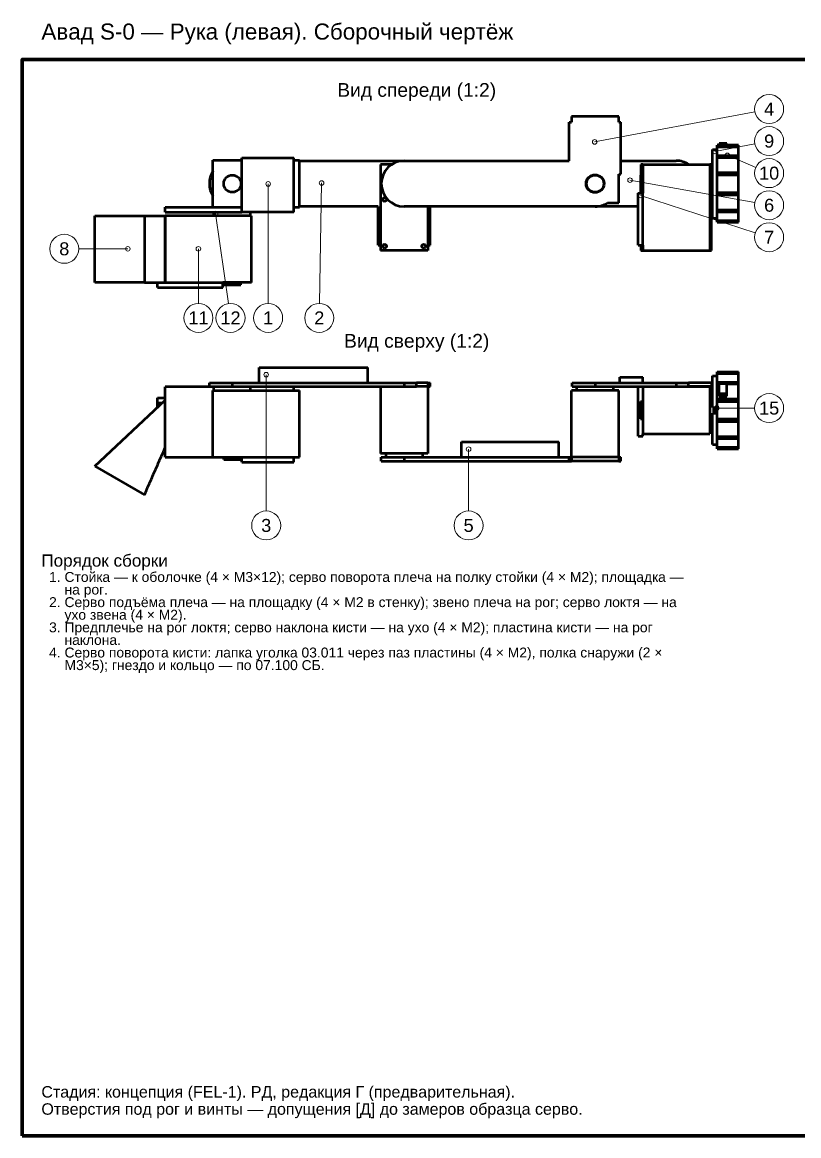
# Model space of a CAD drawing. Header units: millimetres. Extents: x 40 to 830, y 10 to 593.
# Drawn here: x 40 to 447, y 10 to 593 of the extents above; entities that cross this region are included whole.
import ezdxf
from ezdxf.enums import TextEntityAlignment as Align

# ---------------------------------------------------------------- set-up
doc = ezdxf.new("R2010")
doc.units = ezdxf.units.MM
doc.header["$LTSCALE"] = 2
for name, color, linetype, lineweight in [('КОНТУР', 7, 'Continuous', 50), ('РАЗМЕРЫ', 5, 'Continuous', 18), ('РАМКА', 7, 'Continuous', 70), ('ТЕКСТ', 7, 'Continuous', 25)]:
    doc.layers.add(name, color=color, linetype=linetype, lineweight=lineweight)
doc.styles.add('GOST', font='arial.ttf')

msp = doc.modelspace()

# ---------------------------------------------------------------- linework, layer by layer
at = {"layer": 'КОНТУР'}
for p, q in [((327.63, 544), (327.63, 541.19)), ((352.35, 544), (327.63, 544)), ((352.35, 541.19), (352.35, 544)), ((326.44, 520.89), (326.44, 541.19)), ((326.44, 541.19), (327.63, 541.19)), ((352.35, 541.19), (353.54, 541.19)), ((353.54, 513.89), (353.54, 541.19)), ((401.49, 526.83), (403.99, 526.83)), ((415.13, 529.09), (403.99, 529.09)), ((403.99, 528.57), (415.13, 528.57)), ((403.99, 528.21), (415.13, 528.21)), ((404.99, 529.09), (404.99, 529.88)), ((408.99, 529.88), (404.99, 529.88)), ((408.99, 529.09), (408.99, 529.88)), ((139.88, 496.53), (139.88, 521.25)), ((139.88, 521.25), (154.99, 521.25)), ((154.99, 522.44), (182.29, 522.44)), ((154.99, 494.03), (154.99, 522.44)), ((182.29, 494.03), (182.29, 522.44)), ((182.29, 521.25), (185.1, 521.25)), ((185.1, 496.53), (185.1, 521.25)), ((185.1, 520.89), (239.99, 520.89)), ((239.99, 520.89), (326.44, 520.89)), ((353.54, 520.89), (382.49, 520.89)), ((403.99, 523.66), (415.13, 523.66)), ((403.99, 522.67), (415.13, 522.67)), ((233.53, 519), (227.63, 519)), ((227.63, 519), (227.63, 473.78)), ((352.35, 513.89), (353.54, 513.89)), ((352.35, 498.78), (352.35, 513.89)), ((363.99, 519), (363.99, 513.39)), ((364.99, 519), (363.99, 519)), ((364.99, 519), (399.99, 519)), ((364.99, 519), (364.99, 503.89)), ((400.99, 519), (399.99, 519)), ((399.99, 519), (399.99, 473.78)), ((399.99, 518.49), (401.49, 518.49)), ((400.99, 518.49), (400.99, 519)), ((403.99, 514.79), (415.13, 514.79)), ((363.79, 513.39), (364.99, 513.39)), ((403.99, 513.44), (415.13, 513.44)), ((362.39, 503.99), (362.39, 496.89)), ((362.39, 503.99), (363.99, 503.99)), ((362.49, 476.59), (362.49, 503.89)), ((362.49, 503.89), (364.99, 503.89)), ((363.79, 504.39), (364.99, 504.39)), ((363.99, 504.39), (363.99, 503.99)), ((363.99, 503.99), (364.99, 503.99)), ((364.99, 476.59), (364.99, 503.89)), ((403.99, 504.34), (415.13, 504.34)), ((403.99, 502.99), (415.13, 502.99)), ((114.88, 494.03), (114.88, 496.53)), ((114.88, 496.53), (154.99, 496.53)), ((139.88, 496.53), (154.99, 496.53)), ((182.29, 496.53), (185.1, 496.53)), ((226.44, 496.89), (185.1, 496.89)), ((226.44, 476.59), (226.44, 496.89)), ((339.99, 496.89), (239.99, 496.89)), ((252.35, 496.89), (252.35, 473.78)), ((253.54, 476.59), (253.54, 496.89)), ((362.39, 496.89), (339.99, 496.89)), ((346.45, 498.78), (352.35, 498.78)), ((362.39, 497.39), (362.49, 497.39)), ((399.99, 499.29), (401.49, 499.29)), ((400.99, 473.78), (400.99, 499.29)), ((78, 492.03), (103.98, 492.03)), ((78, 457.03), (78, 492.03)), ((103.98, 492.03), (103.98, 457.03)), ((114.88, 494.03), (154.99, 494.03)), ((114.88, 492.03), (114.88, 457.03)), ((160.1, 492.03), (114.88, 492.03)), ((114.88, 457.03), (114.88, 492.03)), ((140.39, 492.03), (140.39, 494.03)), ((182.29, 494.03), (154.99, 494.03)), ((159.59, 492.03), (159.59, 494.03)), ((160.1, 457.03), (160.1, 492.03)), ((401.49, 490.89), (403.99, 490.89)), ((403.99, 495.11), (415.13, 495.11)), ((403.99, 494.12), (415.13, 494.12)), ((403.99, 489.57), (415.13, 489.57)), ((403.99, 489.21), (415.13, 489.21)), ((403.99, 488.69), (415.13, 488.69)), ((226.44, 476.59), (227.63, 476.59)), ((252.35, 473.78), (227.63, 473.78)), ((252.35, 476.59), (253.54, 476.59)), ((362.49, 476.59), (364.99, 476.59)), ((364.99, 476.49), (363.99, 476.49)), ((363.99, 476.49), (363.99, 473.78)), ((363.99, 473.78), (364.99, 473.78)), ((364.99, 476.59), (364.99, 473.78)), ((364.99, 473.78), (399.99, 473.78)), ((399.99, 473.78), (400.99, 473.78)), ((103.98, 457.03), (78, 457.03)), ((110.88, 454.53), (110.88, 457.03)), ((114.36, 457.03), (144.99, 457.03)), ((144.99, 454.53), (144.99, 457.03)), ((160.1, 457.03), (144.99, 457.03)), ((145.49, 455.83), (145.49, 457.03)), ((154.49, 455.83), (154.49, 457.03)), ((110.88, 454.53), (144.99, 454.53)), ((163.99, 404.53), (163.99, 412.53)), ((163.99, 412.53), (220.99, 412.53)), ((220.99, 404.53), (220.99, 412.53)), ((403.99, 410.37), (415.13, 410.37)), ((403.99, 409.85), (415.13, 409.85)), ((403.99, 409.49), (415.13, 409.49)), ((137.99, 402.53), (137.99, 404.53)), ((149.99, 404.53), (239.99, 404.53)), ((149.99, 404.53), (149.99, 402.53)), ((239.99, 404.53), (239.99, 402.53)), ((246.45, 402.53), (246.45, 404.53)), ((252.35, 404.53), (246.45, 404.53)), ((252.35, 404.53), (253.54, 404.53)), ((252.35, 404.53), (252.35, 402.53)), ((253.54, 402.53), (253.54, 404.53)), ((327.99, 402.53), (327.99, 404.53)), ((339.99, 404.53), (382.49, 404.53)), ((339.99, 404.53), (339.99, 402.53)), ((352.99, 404.53), (352.99, 407.53)), ((352.99, 407.53), (364.99, 407.53)), ((364.99, 404.53), (364.99, 407.53)), ((382.49, 404.53), (382.49, 402.53)), ((388.95, 402.53), (388.95, 404.53)), ((400.99, 404.53), (388.95, 404.53)), ((400.99, 404.53), (400.99, 402.53)), ((401.49, 408.17), (403.99, 408.17)), ((403.99, 404.94), (415.13, 404.94)), ((403.99, 403.95), (404.99, 403.95)), ((404.99, 398.82), (404.99, 404.02)), ((408.99, 404.02), (404.99, 404.02)), ((408.99, 398.82), (408.99, 404.02)), ((408.99, 403.95), (415.13, 403.95)), ((114.88, 365.53), (114.88, 402.43)), ((140.39, 402.43), (114.88, 402.43)), ((139.88, 365.53), (139.88, 400.53)), ((139.88, 400.53), (185.1, 400.53)), ((140.39, 400.53), (140.39, 402.53)), ((149.99, 402.53), (239.99, 402.53)), ((159.59, 400.53), (159.59, 402.53)), ((182.29, 402.43), (159.59, 402.43)), ((182.29, 400.53), (182.29, 402.43)), ((185.1, 365.53), (185.1, 400.53)), ((227.63, 402.53), (227.63, 367.53)), ((252.35, 402.53), (246.45, 402.53)), ((252.35, 402.53), (246.45, 402.53)), ((252.35, 402.53), (253.54, 402.53)), ((252.35, 402.53), (252.35, 367.53)), ((327.63, 365.53), (327.63, 400.53)), ((352.35, 400.53), (327.63, 400.53)), ((330.39, 400.53), (330.39, 402.53)), ((339.99, 402.53), (382.49, 402.53)), ((349.59, 400.53), (349.59, 402.53)), ((352.35, 365.53), (352.35, 400.53)), ((362.49, 376.62), (362.49, 402.53)), ((364.99, 402.53), (364.99, 377.81)), ((400.99, 402.53), (388.95, 402.53)), ((388.95, 402.53), (399.99, 402.53)), ((399.99, 402.53), (399.99, 377.81)), ((399.99, 399.77), (401.49, 399.77)), ((404.99, 397.56), (404.99, 398.82)), ((408.99, 398.82), (404.99, 398.82)), ((404.99, 397.56), (408.99, 397.56)), ((408.99, 397.56), (408.99, 398.82)), ((78, 360.8), (114.88, 395.39)), ((110.88, 394.03), (110.88, 396.58)), ((110.88, 396.58), (114.88, 396.58)), ((110.88, 394.03), (113.43, 394.03)), ((110.88, 391.64), (110.88, 394.03)), ((363.79, 394.67), (364.99, 394.67)), ((401.49, 391.67), (403.99, 391.67)), ((402.99, 391.67), (402.99, 388.67)), ((403.29, 388.67), (403.29, 391.67)), ((403.99, 396.07), (415.13, 396.07)), ((403.99, 394.72), (415.13, 394.72)), ((363.79, 385.67), (364.99, 385.67)), ((401.49, 388.67), (403.99, 388.67)), ((403.99, 385.62), (415.13, 385.62)), ((399.99, 380.57), (401.49, 380.57)), ((403.99, 384.27), (415.13, 384.27)), ((269.99, 365.53), (269.99, 373.53)), ((269.99, 373.53), (320.99, 373.53)), ((320.99, 365.53), (320.99, 373.53)), ((362.49, 376.62), (364.99, 376.62)), ((364.99, 376.62), (364.99, 377.81)), ((364.99, 377.81), (399.99, 377.81)), ((403.99, 376.39), (415.13, 376.39)), ((403.99, 375.4), (415.13, 375.4)), ((114.36, 369.48), (114.88, 369.48)), ((401.49, 372.17), (403.99, 372.17)), ((403.99, 370.85), (415.13, 370.85)), ((403.99, 370.49), (415.13, 370.49)), ((403.99, 369.97), (415.13, 369.97)), ((114.88, 365.53), (139.88, 365.53)), ((139.88, 365.53), (154.99, 365.53)), ((145.49, 364.33), (145.49, 365.53)), ((154.49, 364.33), (154.49, 365.53)), ((154.99, 363.03), (154.99, 365.53)), ((154.99, 365.53), (182.29, 365.53)), ((154.99, 363.03), (182.29, 363.03)), ((182.29, 363.03), (182.29, 365.53)), ((182.29, 365.53), (185.1, 365.53)), ((252.35, 367.53), (227.63, 367.53)), ((227.99, 363.53), (227.99, 365.53)), ((230.39, 367.53), (230.39, 365.53)), ((239.99, 365.53), (326.44, 365.53)), ((239.99, 365.53), (239.99, 363.53)), ((239.99, 363.53), (326.44, 363.53)), ((249.59, 367.53), (249.59, 365.53)), ((326.44, 365.53), (327.63, 365.53)), ((326.44, 363.53), (326.44, 365.53)), ((326.44, 363.53), (327.63, 363.53)), ((352.35, 365.53), (327.63, 365.53)), ((327.63, 365.53), (327.63, 363.53)), ((352.35, 365.53), (327.63, 365.53)), ((352.35, 363.53), (327.63, 363.53)), ((352.35, 365.53), (353.54, 365.53)), ((352.35, 365.53), (352.35, 363.53)), ((352.35, 363.53), (353.54, 363.53)), ((353.54, 363.53), (353.54, 365.53)), ((78, 360.8), (103.98, 345.8))]:
    msp.add_line(p, q, dxfattribs=at)
for points in [[(401.49, 490.89), (401.49, 491.71), (401.49, 492.53), (401.49, 493.34), (401.49, 494.16), (401.49, 494.98), (401.49, 495.79), (401.49, 496.61), (401.49, 497.43), (401.49, 498.24), (401.49, 499.06), (401.49, 499.88), (401.49, 500.69), (401.49, 501.51), (401.49, 502.33), (401.49, 503.14), (401.49, 503.96), (401.49, 504.78), (401.49, 505.59), (401.49, 506.41), (401.49, 507.23), (401.49, 508.04), (401.49, 508.86), (401.49, 509.68), (401.49, 510.49), (401.49, 511.31), (401.49, 512.13), (401.49, 512.94), (401.49, 513.76), (401.49, 514.58), (401.49, 515.39), (401.49, 516.21), (401.49, 517.03), (401.49, 517.85), (401.49, 518.66), (401.49, 519.48), (401.49, 520.3), (401.49, 521.11), (401.49, 521.93), (401.49, 522.75), (401.49, 523.56), (401.49, 524.38), (401.49, 525.2), (401.49, 526.01), (401.49, 526.83)], [(403.99, 528.57), (403.99, 528.64), (403.99, 528.7), (403.99, 528.77), (403.99, 528.83), (403.99, 528.9), (403.99, 528.96), (403.99, 529.03), (403.99, 529.09)], [(403.99, 528.21), (403.99, 528.26), (403.99, 528.3), (403.99, 528.35), (403.99, 528.39), (403.99, 528.44), (403.99, 528.48), (403.99, 528.53), (403.99, 528.57)], [(403.99, 523.66), (403.99, 524.23), (403.99, 524.8), (403.99, 525.37), (403.99, 525.94), (403.99, 526.5), (403.99, 527.07), (403.99, 527.64), (403.99, 528.21)], [(415.13, 528.57), (415.13, 528.64), (415.13, 528.7), (415.13, 528.77), (415.13, 528.83), (415.13, 528.9), (415.13, 528.96), (415.13, 529.03), (415.13, 529.09)], [(415.13, 528.21), (415.13, 528.26), (415.13, 528.3), (415.13, 528.35), (415.13, 528.39), (415.13, 528.44), (415.13, 528.48), (415.13, 528.53), (415.13, 528.57)], [(415.13, 523.66), (415.13, 524.23), (415.13, 524.8), (415.13, 525.37), (415.13, 525.94), (415.13, 526.5), (415.13, 527.07), (415.13, 527.64), (415.13, 528.21)], [(403.99, 522.67), (403.99, 522.8), (403.99, 522.92), (403.99, 523.04), (403.99, 523.17), (403.99, 523.29), (403.99, 523.41), (403.99, 523.54), (403.99, 523.66)], [(403.99, 514.79), (403.99, 515.67), (403.99, 516.54), (403.99, 517.42), (403.99, 518.29), (403.99, 519.17), (403.99, 520.05), (403.99, 520.92), (403.99, 521.8), (403.99, 522.67)], [(415.13, 522.67), (415.13, 522.8), (415.13, 522.92), (415.13, 523.04), (415.13, 523.17), (415.13, 523.29), (415.13, 523.41), (415.13, 523.54), (415.13, 523.66)], [(415.13, 514.79), (415.13, 515.67), (415.13, 516.54), (415.13, 517.42), (415.13, 518.29), (415.13, 519.17), (415.13, 520.05), (415.13, 520.92), (415.13, 521.8), (415.13, 522.67)], [(403.99, 513.44), (403.99, 513.61), (403.99, 513.78), (403.99, 513.95), (403.99, 514.12), (403.99, 514.29), (403.99, 514.46), (403.99, 514.62), (403.99, 514.79)], [(415.13, 513.44), (415.13, 513.61), (415.13, 513.78), (415.13, 513.95), (415.13, 514.12), (415.13, 514.29), (415.13, 514.46), (415.13, 514.62), (415.13, 514.79)], [(363.79, 513.39), (363.79, 512.83), (363.79, 512.27), (363.79, 511.7), (363.79, 511.14), (363.79, 510.58), (363.79, 510.02), (363.79, 509.45), (363.79, 508.89)], [(363.79, 508.89), (363.79, 508.33), (363.79, 507.77), (363.79, 507.2), (363.79, 506.64), (363.79, 506.08), (363.79, 505.52), (363.79, 504.95), (363.79, 504.39)], [(403.99, 504.34), (403.99, 505.17), (403.99, 506), (403.99, 506.82), (403.99, 507.65), (403.99, 508.48), (403.99, 509.31), (403.99, 510.13), (403.99, 510.96), (403.99, 511.79), (403.99, 512.61), (403.99, 513.44)], [(415.13, 504.34), (415.13, 505.17), (415.13, 506), (415.13, 506.82), (415.13, 507.65), (415.13, 508.48), (415.13, 509.31), (415.13, 510.13), (415.13, 510.96), (415.13, 511.79), (415.13, 512.61), (415.13, 513.44)], [(403.99, 502.99), (403.99, 503.16), (403.99, 503.33), (403.99, 503.5), (403.99, 503.67), (403.99, 503.84), (403.99, 504.01), (403.99, 504.17), (403.99, 504.34)], [(403.99, 495.11), (403.99, 495.99), (403.99, 496.86), (403.99, 497.74), (403.99, 498.61), (403.99, 499.49), (403.99, 500.36), (403.99, 501.24), (403.99, 502.12), (403.99, 502.99)], [(415.13, 502.99), (415.13, 503.16), (415.13, 503.33), (415.13, 503.5), (415.13, 503.67), (415.13, 503.84), (415.13, 504.01), (415.13, 504.17), (415.13, 504.34)], [(415.13, 495.11), (415.13, 495.99), (415.13, 496.86), (415.13, 497.74), (415.13, 498.61), (415.13, 499.49), (415.13, 500.36), (415.13, 501.24), (415.13, 502.12), (415.13, 502.99)], [(103.98, 492.03), (104.82, 492.03), (105.66, 492.03), (106.5, 492.03), (107.34, 492.03), (108.17, 492.03), (109.01, 492.03), (109.85, 492.03), (110.69, 492.03), (111.53, 492.03), (112.37, 492.03), (113.21, 492.03), (114.04, 492.03), (114.88, 492.03)], [(403.99, 494.12), (403.99, 494.25), (403.99, 494.37), (403.99, 494.49), (403.99, 494.62), (403.99, 494.74), (403.99, 494.86), (403.99, 494.99), (403.99, 495.11)], [(403.99, 489.57), (403.99, 490.14), (403.99, 490.71), (403.99, 491.28), (403.99, 491.85), (403.99, 492.42), (403.99, 492.98), (403.99, 493.55), (403.99, 494.12)], [(415.13, 494.12), (415.13, 494.25), (415.13, 494.37), (415.13, 494.49), (415.13, 494.62), (415.13, 494.74), (415.13, 494.86), (415.13, 494.99), (415.13, 495.11)], [(415.13, 489.57), (415.13, 490.14), (415.13, 490.71), (415.13, 491.28), (415.13, 491.85), (415.13, 492.42), (415.13, 492.98), (415.13, 493.55), (415.13, 494.12)], [(403.99, 489.21), (403.99, 489.26), (403.99, 489.3), (403.99, 489.35), (403.99, 489.39), (403.99, 489.44), (403.99, 489.48), (403.99, 489.53), (403.99, 489.57)], [(403.99, 488.69), (403.99, 488.76), (403.99, 488.82), (403.99, 488.89), (403.99, 488.95), (403.99, 489.02), (403.99, 489.08), (403.99, 489.15), (403.99, 489.21)], [(415.13, 489.21), (415.13, 489.26), (415.13, 489.3), (415.13, 489.35), (415.13, 489.39), (415.13, 489.44), (415.13, 489.48), (415.13, 489.53), (415.13, 489.57)], [(415.13, 488.69), (415.13, 488.76), (415.13, 488.82), (415.13, 488.89), (415.13, 488.95), (415.13, 489.02), (415.13, 489.08), (415.13, 489.15), (415.13, 489.21)], [(103.98, 457.03), (104.85, 457.03), (105.71, 457.03), (106.58, 457.03), (107.44, 457.03), (108.31, 457.03), (109.17, 457.03), (110.04, 457.03), (110.9, 457.03), (111.77, 457.03), (112.63, 457.03), (113.5, 457.03), (114.36, 457.03)], [(145.49, 455.83), (146.31, 455.83), (147.13, 455.83), (147.94, 455.83), (148.76, 455.83), (149.58, 455.83), (150.4, 455.83), (151.22, 455.83), (152.04, 455.83), (152.85, 455.83), (153.67, 455.83), (154.49, 455.83)], [(403.99, 409.85), (403.99, 409.92), (403.99, 409.98), (403.99, 410.05), (403.99, 410.11), (403.99, 410.18), (403.99, 410.24), (403.99, 410.31), (403.99, 410.37)], [(403.99, 409.49), (403.99, 409.54), (403.99, 409.58), (403.99, 409.63), (403.99, 409.67), (403.99, 409.72), (403.99, 409.76), (403.99, 409.81), (403.99, 409.85)], [(403.99, 404.94), (403.99, 405.51), (403.99, 406.08), (403.99, 406.65), (403.99, 407.22), (403.99, 407.78), (403.99, 408.35), (403.99, 408.92), (403.99, 409.49)], [(415.13, 409.85), (415.13, 409.92), (415.13, 409.98), (415.13, 410.05), (415.13, 410.11), (415.13, 410.18), (415.13, 410.24), (415.13, 410.31), (415.13, 410.37)], [(415.13, 409.49), (415.13, 409.54), (415.13, 409.58), (415.13, 409.63), (415.13, 409.67), (415.13, 409.72), (415.13, 409.76), (415.13, 409.81), (415.13, 409.85)], [(415.13, 404.94), (415.13, 405.51), (415.13, 406.08), (415.13, 406.65), (415.13, 407.22), (415.13, 407.78), (415.13, 408.35), (415.13, 408.92), (415.13, 409.49)], [(137.99, 404.53), (138.79, 404.53), (139.59, 404.53), (140.39, 404.53), (141.19, 404.53), (141.99, 404.53), (142.79, 404.53), (143.59, 404.53), (144.39, 404.53), (145.19, 404.53), (145.99, 404.53), (146.79, 404.53), (147.59, 404.53), (148.39, 404.53), (149.19, 404.53), (149.99, 404.53)], [(239.99, 404.53), (240.8, 404.53), (241.61, 404.53), (242.41, 404.53), (243.22, 404.53), (244.03, 404.53), (244.84, 404.53), (245.64, 404.53), (246.45, 404.53)], [(327.99, 404.53), (328.79, 404.53), (329.59, 404.53), (330.39, 404.53), (331.19, 404.53), (331.99, 404.53), (332.79, 404.53), (333.59, 404.53), (334.39, 404.53), (335.19, 404.53), (335.99, 404.53), (336.79, 404.53), (337.59, 404.53), (338.39, 404.53), (339.19, 404.53), (339.99, 404.53)], [(382.49, 404.53), (383.3, 404.53), (384.11, 404.53), (384.91, 404.53), (385.72, 404.53), (386.53, 404.53), (387.34, 404.53), (388.14, 404.53), (388.95, 404.53)], [(401.49, 391.67), (401.49, 392.5), (401.49, 393.32), (401.49, 394.15), (401.49, 394.97), (401.49, 395.8), (401.49, 396.62), (401.49, 397.45), (401.49, 398.27), (401.49, 399.1), (401.49, 399.92), (401.49, 400.75), (401.49, 401.57), (401.49, 402.4), (401.49, 403.22), (401.49, 404.05), (401.49, 404.87), (401.49, 405.7), (401.49, 406.52), (401.49, 407.35), (401.49, 408.17)], [(403.99, 403.95), (403.99, 404.08), (403.99, 404.2), (403.99, 404.32), (403.99, 404.45), (403.99, 404.57), (403.99, 404.69), (403.99, 404.82), (403.99, 404.94)], [(403.99, 396.07), (403.99, 396.95), (403.99, 397.82), (403.99, 398.7), (403.99, 399.57), (403.99, 400.45), (403.99, 401.33), (403.99, 402.2), (403.99, 403.08), (403.99, 403.95)], [(415.13, 403.95), (415.13, 404.08), (415.13, 404.2), (415.13, 404.32), (415.13, 404.45), (415.13, 404.57), (415.13, 404.69), (415.13, 404.82), (415.13, 404.94)], [(415.13, 396.07), (415.13, 396.95), (415.13, 397.82), (415.13, 398.7), (415.13, 399.57), (415.13, 400.45), (415.13, 401.33), (415.13, 402.2), (415.13, 403.08), (415.13, 403.95)], [(137.99, 402.53), (138.79, 402.53), (139.59, 402.53), (140.39, 402.53), (141.19, 402.53), (141.99, 402.53), (142.79, 402.53), (143.59, 402.53), (144.39, 402.53), (145.19, 402.53), (145.99, 402.53), (146.79, 402.53), (147.59, 402.53), (148.39, 402.53), (149.19, 402.53), (149.99, 402.53)], [(239.99, 402.53), (240.8, 402.53), (241.61, 402.53), (242.41, 402.53), (243.22, 402.53), (244.03, 402.53), (244.84, 402.53), (245.64, 402.53), (246.45, 402.53)], [(327.99, 402.53), (328.79, 402.53), (329.59, 402.53), (330.39, 402.53), (331.19, 402.53), (331.99, 402.53), (332.79, 402.53), (333.59, 402.53), (334.39, 402.53), (335.19, 402.53), (335.99, 402.53), (336.79, 402.53), (337.59, 402.53), (338.39, 402.53), (339.19, 402.53), (339.99, 402.53)], [(382.49, 402.53), (383.3, 402.53), (384.11, 402.53), (384.91, 402.53), (385.72, 402.53), (386.53, 402.53), (387.34, 402.53), (388.14, 402.53), (388.95, 402.53)], [(363.79, 394.67), (363.79, 393.85), (363.79, 393.04), (363.79, 392.22), (363.79, 391.4), (363.79, 390.58), (363.79, 389.76), (363.79, 388.94), (363.79, 388.13), (363.79, 387.31), (363.79, 386.49), (363.79, 385.67)], [(401.99, 391.67), (401.99, 391.3), (401.99, 390.92), (401.99, 390.55), (401.99, 390.17), (401.99, 389.8), (401.99, 389.42), (401.99, 389.05), (401.99, 388.67)], [(403.99, 394.72), (403.99, 394.89), (403.99, 395.06), (403.99, 395.23), (403.99, 395.4), (403.99, 395.57), (403.99, 395.74), (403.99, 395.9), (403.99, 396.07)], [(403.99, 390.17), (403.99, 390.74), (403.99, 391.31), (403.99, 391.88), (403.99, 392.45), (403.99, 393.02), (403.99, 393.58), (403.99, 394.15), (403.99, 394.72)], [(415.13, 394.72), (415.13, 394.89), (415.13, 395.06), (415.13, 395.23), (415.13, 395.4), (415.13, 395.57), (415.13, 395.74), (415.13, 395.9), (415.13, 396.07)], [(415.13, 390.17), (415.13, 390.74), (415.13, 391.31), (415.13, 391.88), (415.13, 392.45), (415.13, 393.02), (415.13, 393.58), (415.13, 394.15), (415.13, 394.72)], [(401.49, 372.17), (401.49, 373), (401.49, 373.82), (401.49, 374.65), (401.49, 375.47), (401.49, 376.3), (401.49, 377.12), (401.49, 377.95), (401.49, 378.77), (401.49, 379.6), (401.49, 380.42), (401.49, 381.25), (401.49, 382.07), (401.49, 382.9), (401.49, 383.72), (401.49, 384.55), (401.49, 385.37), (401.49, 386.2), (401.49, 387.02), (401.49, 387.85), (401.49, 388.67)], [(403.99, 385.62), (403.99, 386.19), (403.99, 386.76), (403.99, 387.33), (403.99, 387.9), (403.99, 388.47), (403.99, 389.03), (403.99, 389.6), (403.99, 390.17)], [(403.99, 384.27), (403.99, 384.44), (403.99, 384.61), (403.99, 384.78), (403.99, 384.95), (403.99, 385.12), (403.99, 385.29), (403.99, 385.45), (403.99, 385.62)], [(415.13, 385.62), (415.13, 386.19), (415.13, 386.76), (415.13, 387.33), (415.13, 387.9), (415.13, 388.47), (415.13, 389.03), (415.13, 389.6), (415.13, 390.17)], [(415.13, 384.27), (415.13, 384.44), (415.13, 384.61), (415.13, 384.78), (415.13, 384.95), (415.13, 385.12), (415.13, 385.29), (415.13, 385.45), (415.13, 385.62)], [(403.99, 376.39), (403.99, 377.27), (403.99, 378.14), (403.99, 379.02), (403.99, 379.89), (403.99, 380.77), (403.99, 381.64), (403.99, 382.52), (403.99, 383.4), (403.99, 384.27)], [(415.13, 376.39), (415.13, 377.27), (415.13, 378.14), (415.13, 379.02), (415.13, 379.89), (415.13, 380.77), (415.13, 381.64), (415.13, 382.52), (415.13, 383.4), (415.13, 384.27)], [(403.99, 375.4), (403.99, 375.53), (403.99, 375.65), (403.99, 375.77), (403.99, 375.9), (403.99, 376.02), (403.99, 376.14), (403.99, 376.27), (403.99, 376.39)], [(403.99, 370.85), (403.99, 371.42), (403.99, 371.99), (403.99, 372.56), (403.99, 373.13), (403.99, 373.7), (403.99, 374.26), (403.99, 374.83), (403.99, 375.4)], [(415.13, 375.4), (415.13, 375.53), (415.13, 375.65), (415.13, 375.77), (415.13, 375.9), (415.13, 376.02), (415.13, 376.14), (415.13, 376.27), (415.13, 376.39)], [(415.13, 370.85), (415.13, 371.42), (415.13, 371.99), (415.13, 372.56), (415.13, 373.13), (415.13, 373.7), (415.13, 374.26), (415.13, 374.83), (415.13, 375.4)], [(103.98, 345.8), (104.31, 346.55), (104.64, 347.31), (104.97, 348.06), (105.3, 348.81), (105.63, 349.57), (105.96, 350.32), (106.29, 351.08), (106.62, 351.83), (106.95, 352.58), (107.28, 353.34), (107.61, 354.09), (107.94, 354.84), (108.28, 355.6), (108.61, 356.35), (108.94, 357.11), (109.27, 357.86), (109.6, 358.61), (109.93, 359.37), (110.26, 360.12), (110.59, 360.87), (110.92, 361.63), (111.25, 362.38), (111.58, 363.13), (111.91, 363.89), (112.24, 364.64), (112.57, 365.4), (112.9, 366.15), (113.23, 366.9), (113.56, 367.66), (113.89, 368.41), (114.22, 369.16), (114.55, 369.92), (114.88, 370.67)], [(403.99, 370.49), (403.99, 370.54), (403.99, 370.58), (403.99, 370.63), (403.99, 370.67), (403.99, 370.72), (403.99, 370.76), (403.99, 370.81), (403.99, 370.85)], [(403.99, 369.97), (403.99, 370.04), (403.99, 370.1), (403.99, 370.17), (403.99, 370.23), (403.99, 370.3), (403.99, 370.36), (403.99, 370.43), (403.99, 370.49)], [(415.13, 370.49), (415.13, 370.54), (415.13, 370.58), (415.13, 370.63), (415.13, 370.67), (415.13, 370.72), (415.13, 370.76), (415.13, 370.81), (415.13, 370.85)], [(415.13, 369.97), (415.13, 370.04), (415.13, 370.1), (415.13, 370.17), (415.13, 370.23), (415.13, 370.3), (415.13, 370.36), (415.13, 370.43), (415.13, 370.49)], [(145.49, 364.33), (146.05, 364.33), (146.62, 364.33), (147.18, 364.33), (147.74, 364.33), (148.3, 364.33), (148.87, 364.33), (149.43, 364.33), (149.99, 364.33)], [(149.99, 364.33), (150.55, 364.33), (151.12, 364.33), (151.68, 364.33), (152.24, 364.33), (152.8, 364.33), (153.37, 364.33), (153.93, 364.33), (154.49, 364.33)], [(227.99, 365.53), (228.79, 365.53), (229.59, 365.53), (230.39, 365.53), (231.19, 365.53), (231.99, 365.53), (232.79, 365.53), (233.59, 365.53), (234.39, 365.53), (235.19, 365.53), (235.99, 365.53), (236.79, 365.53), (237.59, 365.53), (238.39, 365.53), (239.19, 365.53), (239.99, 365.53)], [(227.99, 363.53), (228.79, 363.53), (229.59, 363.53), (230.39, 363.53), (231.19, 363.53), (231.99, 363.53), (232.79, 363.53), (233.59, 363.53), (234.39, 363.53), (235.19, 363.53), (235.99, 363.53), (236.79, 363.53), (237.59, 363.53), (238.39, 363.53), (239.19, 363.53), (239.99, 363.53)]]:
    msp.add_lwpolyline(points, dxfattribs=at)
for centre, radius in [((339.99, 508.89), 4.7), ((149.99, 508.89), 4.5), ((339.99, 508.89), 4.5), ((229.74, 500.59), 1), ((229.74, 476.14), 1), ((250.24, 476.14), 1)]:
    msp.add_circle(centre, radius, dxfattribs=at)
for centre, start, end in [((239.99, 508.89), 90, 270), ((382.49, 508.89), 57.42279, 90), ((149.99, 508.89), 147.42279, 212.57721), ((339.99, 508.89), 270, 302.57721)]:
    msp.add_arc(centre, 12, start, end, dxfattribs=at)
at = {"layer": 'РАЗМЕРЫ'}
for p, q in [((339.75, 530.75), (423.66, 546.59)), ((402.75, 525.75), (423.66, 529.77)), ((409.25, 523.75), (424.14, 517.39)), ((168.75, 508.75), (168.75, 446.13)), ((196.75, 509.25), (195.67, 446.13)), ((358.25, 510.75), (423.65, 498.95)), ((363.75, 502.75), (423.9, 483.15)), ((141.25, 493.25), (147.98, 446.06)), ((95.25, 474.75), (69.6, 474.75)), ((132.25, 474.75), (132.25, 446.13)), ((167.75, 408.78), (167.75, 337.4)), ((403.75, 391.28), (423.53, 391.28)), ((273.75, 369.78), (273.75, 337.4))]:
    msp.add_line(p, q, dxfattribs=at)
for centre, radius in [((431.13, 548), 7.6), ((431.13, 531.2), 7.6), ((339.75, 530.75), 1.2), ((402.75, 525.75), 1.2), ((409.25, 523.75), 1.2), ((431.13, 514.4), 7.6), ((168.75, 508.75), 1.2), ((196.75, 509.25), 1.2), ((358.25, 510.75), 1.2), ((363.75, 502.75), 1.2), ((431.13, 497.6), 7.6), ((141.25, 493.25), 1.2), ((431.13, 480.8), 7.6), ((62, 474.75), 7.6), ((95.25, 474.75), 1.2), ((132.25, 474.75), 1.2), ((132.25, 438.53), 7.6), ((149.05, 438.53), 7.6), ((168.75, 438.53), 7.6), ((195.54, 438.53), 7.6), ((167.75, 408.78), 1.2), ((431.13, 391.28), 7.6), ((403.75, 391.28), 1.2), ((273.75, 369.78), 1.2), ((167.75, 329.8), 7.6), ((273.75, 329.8), 7.6)]:
    msp.add_circle(centre, radius, dxfattribs=at)
at = {"layer": 'РАМКА', "lineweight": 70}
msp.add_lwpolyline([(40, 10), (830, 10), (830, 574), (40, 574), (40, 10)], dxfattribs=at)

# ---------------------------------------------------------------- texts
at = {"layer": 'ТЕКСТ', "style": 'GOST'}
for s, height, p in [('Авад S-0 — Рука (левая). Сборочный чертёж', 8.4, (50, 584.4)), ('Порядок сборки', 6.4, (50, 308.2)), ('  1. Стойка — к оболочке (4 × M3×12); серво поворота плеча на полку стойки (4 × M2); площадка —', 5.2, (50, 300.2)), ('      на рог.', 5.2, (50, 293.6)), ('  2. Серво подъёма плеча — на площадку (4 × M2 в стенку); звено плеча на рог; серво локтя — на', 5.2, (50, 287)), ('      ухо звена (4 × M2).', 5.2, (50, 280.4)), ('  3. Предплечье на рог локтя; серво наклона кисти — на ухо (4 × M2); пластина кисти — на рог', 5.2, (50, 273.8)), ('      наклона.', 5.2, (50, 267.2)), ('  4. Серво поворота кисти: лапка уголка 03.011 через паз пластины (4 × M2), полка снаружи (2 ×', 5.2, (50, 260.6)), ('      M3×5); гнездо и кольцо — по 07.100 СБ.', 5.2, (50, 254)), ('Стадия: концепция (FEL-1). РД, редакция Г (предварительная).', 6, (50, 30)), ('Отверстия под рог и винты — допущения [Д] до замеров образца серво.', 6, (50, 21))]:
    msp.add_text(s, height=height, dxfattribs=at).set_placement(p)
for s, height, p in [('Вид спереди (1:2)', 7.2, (246.56, 558)), ('4', 6.8, (431.13, 548)), ('9', 6.8, (431.13, 531.2)), ('10', 6.8, (431.13, 514.4)), ('6', 6.8, (431.13, 497.6)), ('7', 6.8, (431.13, 480.8)), ('8', 6.8, (62, 474.75)), ('11', 6.8, (132.25, 438.53)), ('12', 6.8, (149.05, 438.53)), ('1', 6.8, (168.75, 438.53)), ('2', 6.8, (195.54, 438.53)), ('Вид сверху (1:2)', 7.2, (246.56, 426.53)), ('15', 6.8, (431.13, 391.28)), ('3', 6.8, (167.75, 329.8)), ('5', 6.8, (273.75, 329.8))]:
    msp.add_text(s, height=height, dxfattribs=at).set_placement(p, align=Align.MIDDLE_CENTER)

doc.saveas('drawing.dxf')
